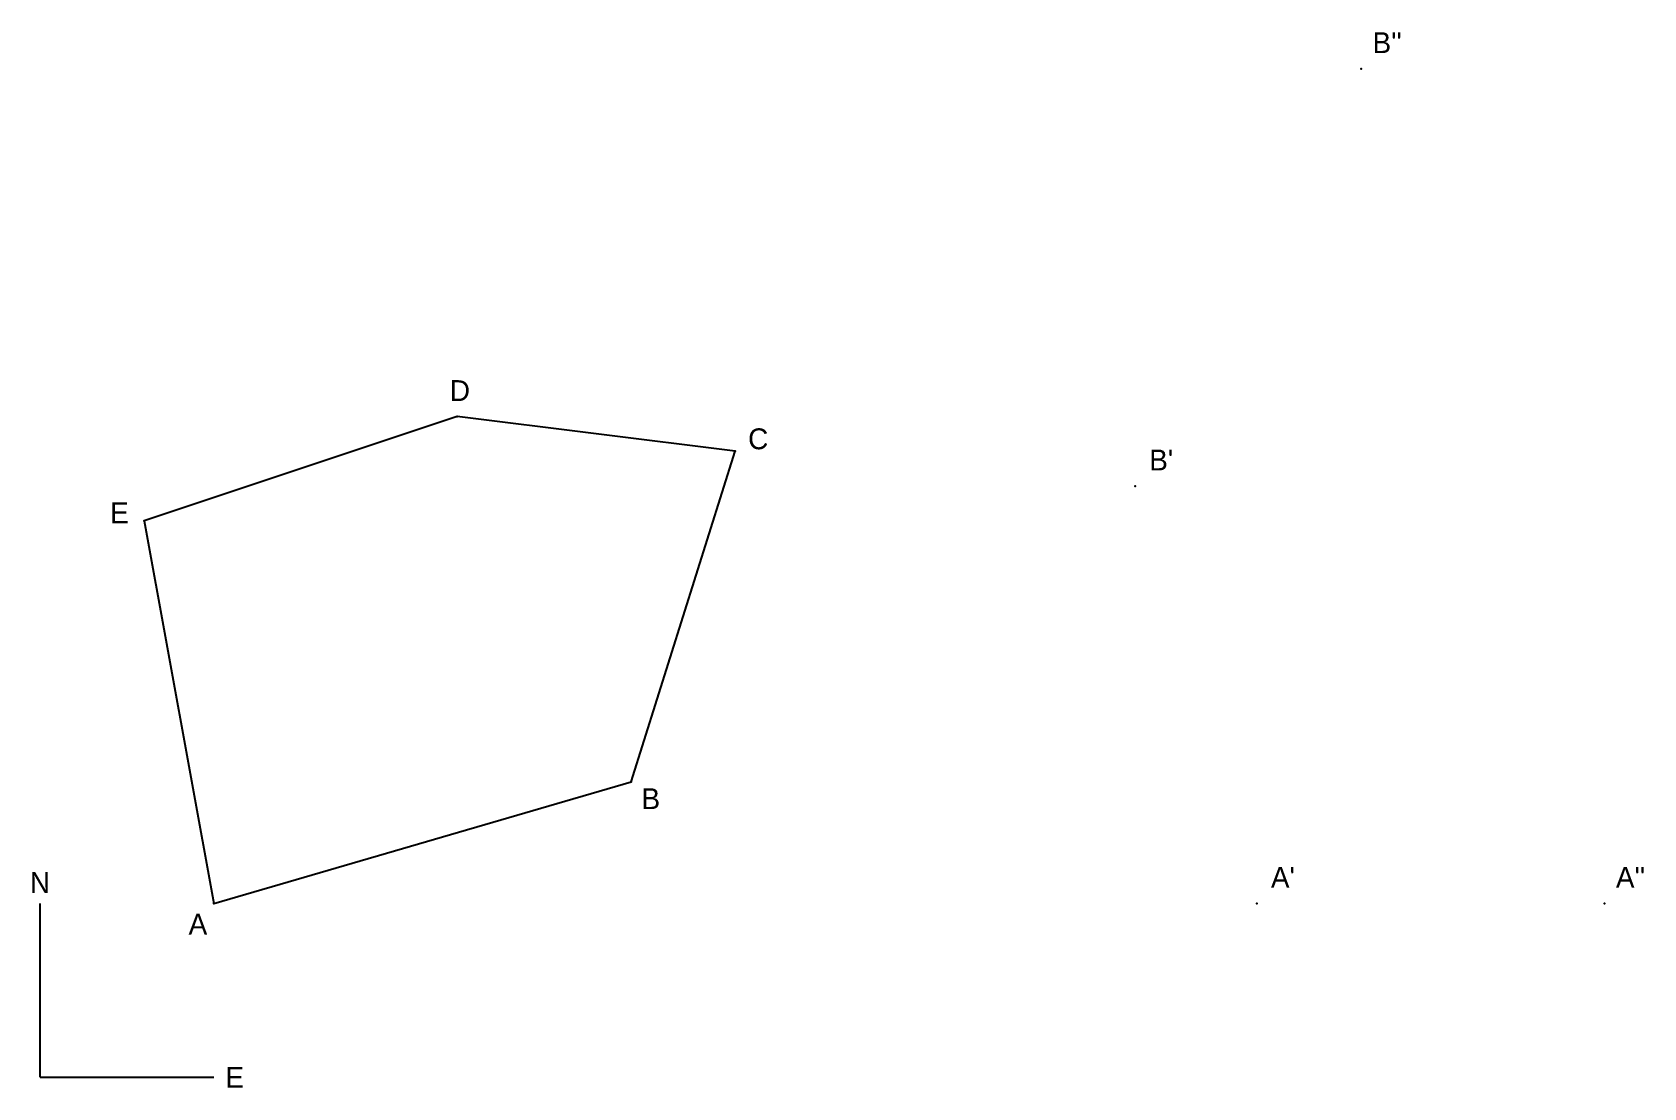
# Model space of a CAD drawing. Header units: metres. Extents: x -0.4 to 92.3, y -0.6 to 60.1.
import ezdxf
from ezdxf.enums import TextEntityAlignment as Align

# ---------------------------------------------------------------- set-up
doc = ezdxf.new("R2010")
doc.units = ezdxf.units.M
for name, color, linetype in [('DESTINO', 4, 'Continuous'), ('EJES', 8, 'Continuous'), ('ETIQUETAS', 3, 'Continuous'), ('PARCELA', 7, 'Continuous'), ('VERTICES', 1, 'Continuous')]:
    doc.layers.add(name, color=color, linetype=linetype)

msp = doc.modelspace()

# ---------------------------------------------------------------- linework, layer by layer
at = {"layer": 'DESTINO'}
for p in [(76, 58), (63, 34), (70, 10), (90, 10)]:
    msp.add_point(p, dxfattribs=at)
at = {"layer": 'EJES'}
for q in [(0, 10), (10, 0)]:
    msp.add_line((0, 0), q, dxfattribs=at)
at = {"layer": 'PARCELA'}
msp.add_lwpolyline([(10, 10), (34, 17), (40, 36), (24, 38), (6, 32)], close=True, dxfattribs=at)
at = {"layer": 'VERTICES'}
for p in [(24, 38), (40, 36), (6, 32), (34, 17), (10, 10)]:
    msp.add_point(p, dxfattribs=at)

# ---------------------------------------------------------------- texts
at = {"layer": 'DESTINO'}
for s, p in [("B''", (77.5, 59.5)), ("B'", (64.5, 35.5)), ("A'", (71.5, 11.5)), ("A''", (91.5, 11.5))]:
    msp.add_text(s, height=1.2, dxfattribs=at).set_placement(p, align=Align.MIDDLE_CENTER)
at = {"layer": 'EJES'}
for s, p in [('N', (0, 11.2)), ('E', (11.2, 0))]:
    msp.add_text(s, height=1.2, dxfattribs=at).set_placement(p, align=Align.MIDDLE_CENTER)
at = {"layer": 'ETIQUETAS'}
for s, p in [('D', (24.157, 39.492)), ('C', (41.316, 36.719)), ('E', (4.572, 32.459)), ('B', (35.139, 16.024)), ('A', (9.084, 8.812))]:
    msp.add_text(s, height=1.2, dxfattribs=at).set_placement(p, align=Align.MIDDLE_CENTER)

doc.saveas('drawing.dxf')
